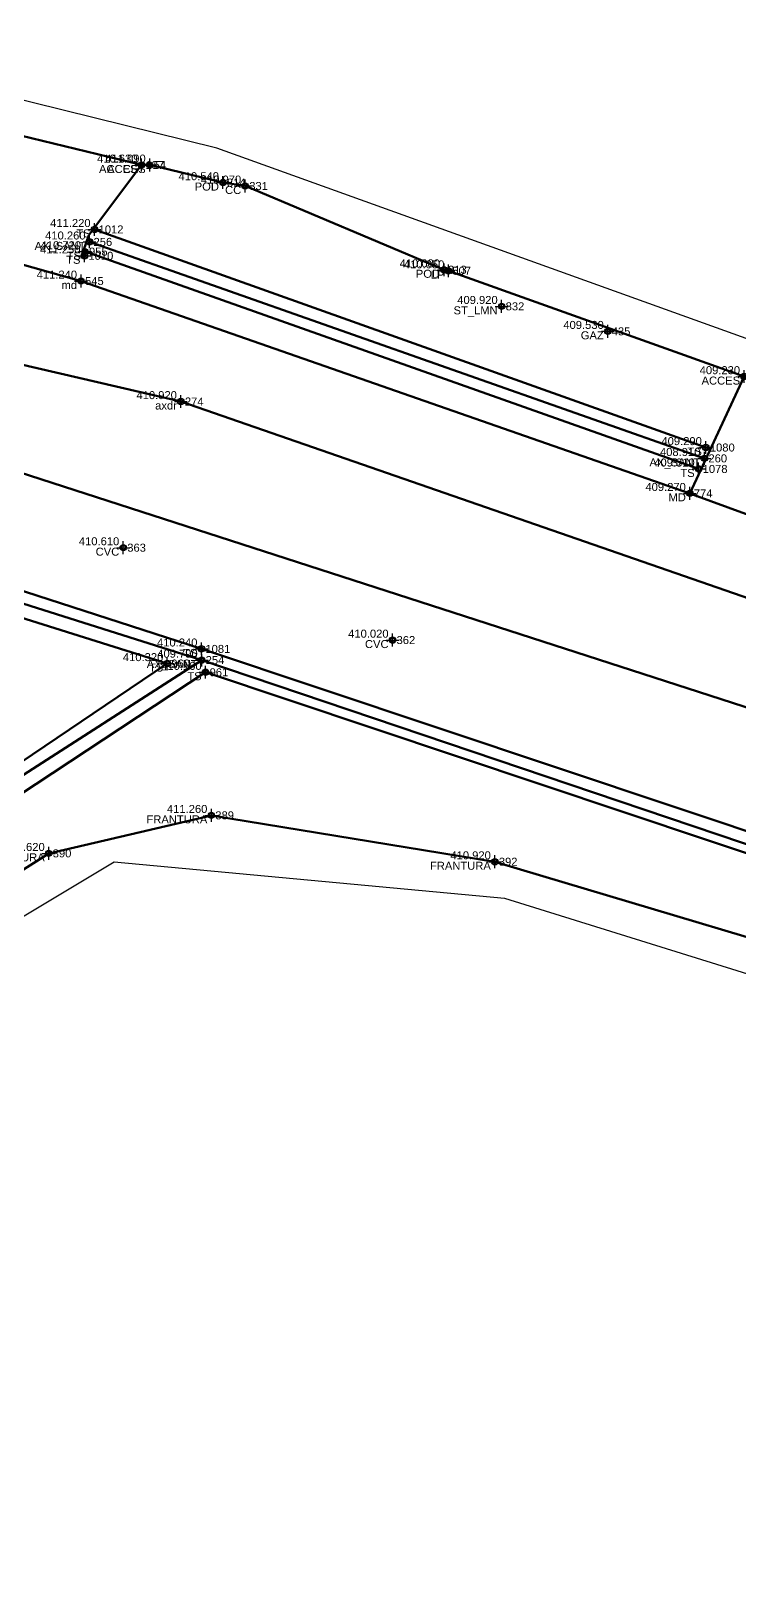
# Model space of a CAD drawing. Extents: x 396921 to 401273, y 555385 to 556691.
# Drawn here: x 397318.71 to 397340.84, y 556610.6 to 556658.73 of the extents above; entities that cross this region are included whole.
import ezdxf
from ezdxf.enums import TextEntityAlignment as Align

# ---------------------------------------------------------------- set-up
doc = ezdxf.new("R2010")
doc.units = 0
doc.header["$PDMODE"] = 34
doc.header["$PDSIZE"] = 0.2
for name, color, linetype in [('Boundary', 30, 'Continuous'), ('TOPO_CERC', 1, 'Continuous'), ('TOPO_CODE', 7, 'Continuous'), ('TOPO_ELEVATION', 7, 'Continuous'), ('TOPO_POINT_ID', 7, 'Continuous'), ('TOPO_POINTS', 7, 'Continuous'), ('TOPO_SYMBOL', 1, 'Continuous')]:
    doc.layers.add(name, color=color, linetype=linetype)
doc.layers.add('RO-LINES-LIN', color=7, linetype='Continuous', lineweight=25)
doc.styles.get("Standard").update_dxf_attribs({"font": 'arial.ttf'})

# ---------------------------------------------------------------- blocks, each defined once
blk = doc.blocks.new('PUNCTOPO')
at = {"layer": 'TOPO_CERC'}
blk.add_circle((0, 0), 0.25, dxfattribs=at)
at = {"layer": 'TOPO_SYMBOL'}
blk.add_point((0, 0), dxfattribs=at)

msp = doc.modelspace()

# ---------------------------------------------------------------- linework, layer by layer
at = {"layer": 'Boundary'}
for points in [[(397390.399, 556632.578), (397356.519, 556643.552), (397324.524, 556655.064), (397305.356, 556659.811), (397263.768, 556669.917), (397237.952, 556675.441), (397232.415, 556676.579), (397228.374, 556671.221), (397225.482, 556672.412), (397208.629, 556666.324), (397187.514, 556659.938), (397167.587, 556660.448), (397154.639, 556662.361), (397146.898, 556663.891), (397123.352, 556667.975), (397116.249, 556669.421), (397110.095, 556670.414), (397098.96, 556673.16), (397088.794, 556674.922), (397085.063, 556676.265)], [(397319.101, 556441.045), (397321.6, 556450.569), (397326.996, 556458.985), (397330.022, 556492.739), (397330.67, 556503.776), (397330.346, 556515.266), (397327.749, 556527.266), (397316.461, 556550.971), (397307.492, 556568.744), (397302.52, 556581.984), (397305.056, 556606.927), (397308.352, 556621.196), (397313.653, 556628.178), (397321.316, 556632.763), (397333.511, 556631.63), (397362.372, 556622.639), (397392.418, 556611.332)]]:
    msp.add_lwpolyline(points, dxfattribs=at)
at = {"layer": 'RO-LINES-LIN', "lineweight": 50}
for points in [[(397422.389, 556612.098, 403.37), (397362.233, 556633.672, 407.49), (397323.4, 556647.15, 410.92), (397301.82, 556652.167, 412.53), (397288.032, 556655.693, 413.73), (397275.785, 556658.077, 414.92), (397251.177, 556662.586, 417.88), (397244.36, 556663.188, 418.67), (397232.668, 556662.459, 419.94), (397207.011, 556657.761, 422.19), (397187.117, 556655.703, 423.93), (397149.289, 556657.998, 427.68), (397124.293, 556663.588, 429.58), (397086.569, 556671.417, 432.33), (397058.919, 556672.151, 434.85), (397051.505, 556671.579, 435.43), (397026.182, 556669.28, 437.08), (396989.486, 556677.616, 438.9), (396979.834, 556678.246, 439.48), (396949.033, 556683.784, 440.81)], [(397277.805, 556665.592, 414.9), (397278.655, 556660.475, 414.64), (397281.113, 556659.363, 414.43), (397292.405, 556657.196, 413.34), (397300.77, 556655.606, 412.61), (397306.595, 556654.028, 412.18), (397314.862, 556652.446, 411.64), (397320.281, 556650.915, 411.24), (397339.297, 556644.28, 409.27), (397343.008, 556642.925, 409.01), (397349.618, 556640.613, 408.55), (397357.826, 556637.902, 407.96), (397370.694, 556633.784, 406.91), (397382.169, 556629.548, 406.08)], [(397314.862, 556652.446, 411.64), (397315.973, 556656.048, 411.41), (397322.171, 556654.54, 410.63), (397320.529, 556652.351, 411.127), (397320.358, 556651.866, 411.22), (397320.387, 556651.703, 411.25)], [(397340.991, 556647.929, 409.23), (397331.754, 556651.235, 410.05), (397331.619, 556651.266, 410.08), (397325.41, 556653.884, 410.97), (397324.714, 556653.99, 410.54), (397322.425, 556654.54, 411.09), (397322.171, 556654.54, 410.63)], [(397339.752, 556645.373, 408.91), (397320.547, 556652.137, 410.26)], [(397320.704, 556652.527, 411.22), (397339.797, 556645.712, 409.29)], [(397320.405, 556651.833, 410.72), (397339.572, 556645.043, 409.31)], [(397339.297, 556644.28, 409.27), (397340.991, 556647.929, 409.23), (397344.985, 556646.609, 409.09), (397343.576, 556644.292, 409.038), (397343.008, 556642.925, 409.01)], [(397310.741, 556556.931, 419.51), (397305.841, 556566.862, 418.75), (397302.198, 556574.434, 418.27), (397298.19, 556582.875, 417.7), (397298.961, 556591.516, 416.95), (397301.001, 556606.369, 415.77), (397301.092, 556612.41, 415.27), (397302.062, 556641.697, 412.83), (397304.355, 556646.632, 412.37), (397312.061, 556646.968, 411.78), (397347.588, 556635.489, 408.51), (397360.991, 556631.547, 407.53), (397383.6, 556623.153, 405.84)], [(397324.041, 556639.42, 410.24), (397306.445, 556645.122, 411.88), (397304.624, 556645.615, 412.048)], [(397304.5, 556645.159, 411.583), (397306.311, 556644.683, 411.419), (397324.049, 556639.071, 409.79)], [(397322.976, 556638.963, 410.32), (397306.181, 556644.243, 411.865), (397304.384, 556644.71, 412.028)], [(397324.041, 556639.42, 410.24), (397324.041, 556639.42, 410.24), (397324.041, 556639.42, 410.24), (397360.987, 556627.068, 407.24)], [(397322.976, 556638.963, 410.32), (397317.602, 556635.34, 410.73), (397316.513, 556634.464, 411.88), (397305.561, 556625.126, 413.38), (397302.2, 556612.35, 415.33)], [(397317.267, 556634.137, 411.67), (397324.172, 556638.69, 410.16), (397360.782, 556626.432, 407.25)], [(397360.881, 556626.621, 406.79), (397324.049, 556639.071, 409.79), (397317.896, 556635.112, 410.96)], [(397360.132, 556624.729, 408.07), (397333.206, 556632.77, 410.92), (397324.351, 556634.219, 411.26), (397319.271, 556633.032, 411.62), (397313.143, 556629.166, 412.71)]]:
    msp.add_polyline3d(points, dxfattribs=at)

# ---------------------------------------------------------------- block references
at = {"layer": 'TOPO_POINTS'}
ref = msp.add_blockref('PUNCTOPO', (397322.171, 556654.54, 410.63), dxfattribs=dict(at, xscale=0.25, yscale=0.25, zscale=0.25))
ref.add_attrib('POINT', '137', dxfattribs={"layer": 'TOPO_POINT_ID', "height": 0.25}).set_placement((397322.296, 556654.54, 410.63), align=Align.MIDDLE_LEFT)
ref.add_attrib('ELEVATION', '410.630', dxfattribs={"layer": 'TOPO_ELEVATION', "height": 0.25}).set_placement((397322.046, 556654.54, 410.63), align=Align.BOTTOM_RIGHT)
ref.add_attrib('CODE', 'ACCES', dxfattribs={"layer": 'TOPO_CODE', "height": 0.25}).set_placement((397322.046, 556654.54, 410.63), align=Align.TOP_RIGHT)
ref = msp.add_blockref('PUNCTOPO', (397322.425, 556654.54, 411.09), dxfattribs=dict(at, xscale=0.25, yscale=0.25, zscale=0.25))
ref.add_attrib('POINT', '54', dxfattribs={"layer": 'TOPO_POINT_ID', "height": 0.25}).set_placement((397322.55, 556654.54, 411.09), align=Align.MIDDLE_LEFT)
ref.add_attrib('ELEVATION', '411.090', dxfattribs={"layer": 'TOPO_ELEVATION', "height": 0.25}).set_placement((397322.3, 556654.54, 411.09), align=Align.BOTTOM_RIGHT)
ref.add_attrib('CODE', 'ACCES', dxfattribs={"layer": 'TOPO_CODE', "height": 0.25}).set_placement((397322.3, 556654.54, 411.09), align=Align.TOP_RIGHT)
ref = msp.add_blockref('PUNCTOPO', (397324.714, 556653.99, 410.54), dxfattribs=dict(at, xscale=0.25, yscale=0.25, zscale=0.25))
ref.add_attrib('POINT', '814', dxfattribs={"layer": 'TOPO_POINT_ID', "height": 0.25}).set_placement((397324.839, 556653.99, 410.54), align=Align.MIDDLE_LEFT)
ref.add_attrib('ELEVATION', '410.540', dxfattribs={"layer": 'TOPO_ELEVATION', "height": 0.25}).set_placement((397324.589, 556653.99, 410.54), align=Align.BOTTOM_RIGHT)
ref.add_attrib('CODE', 'POD', dxfattribs={"layer": 'TOPO_CODE', "height": 0.25}).set_placement((397324.589, 556653.99, 410.54), align=Align.TOP_RIGHT)
ref = msp.add_blockref('PUNCTOPO', (397325.41, 556653.884, 410.97), dxfattribs=dict(at, xscale=0.25, yscale=0.25, zscale=0.25))
ref.add_attrib('POINT', '331', dxfattribs={"layer": 'TOPO_POINT_ID', "height": 0.25}).set_placement((397325.535, 556653.884, 410.97), align=Align.MIDDLE_LEFT)
ref.add_attrib('ELEVATION', '410.970', dxfattribs={"layer": 'TOPO_ELEVATION', "height": 0.25}).set_placement((397325.285, 556653.884, 410.97), align=Align.BOTTOM_RIGHT)
ref.add_attrib('CODE', 'CC', dxfattribs={"layer": 'TOPO_CODE', "height": 0.25}).set_placement((397325.285, 556653.884, 410.97), align=Align.TOP_RIGHT)
ref = msp.add_blockref('PUNCTOPO', (397320.704, 556652.527, 411.22), dxfattribs=dict(at, xscale=0.25, yscale=0.25, zscale=0.25))
ref.add_attrib('POINT', '1012', dxfattribs={"layer": 'TOPO_POINT_ID', "height": 0.25}).set_placement((397320.829, 556652.527, 411.22), align=Align.MIDDLE_LEFT)
ref.add_attrib('ELEVATION', '411.220', dxfattribs={"layer": 'TOPO_ELEVATION', "height": 0.25}).set_placement((397320.579, 556652.527, 411.22), align=Align.BOTTOM_RIGHT)
ref.add_attrib('CODE', 'TS', dxfattribs={"layer": 'TOPO_CODE', "height": 0.25}).set_placement((397320.579, 556652.527, 411.22), align=Align.TOP_RIGHT)
ref = msp.add_blockref('PUNCTOPO', (397320.547, 556652.137, 410.26), dxfattribs=dict(at, xscale=0.25, yscale=0.25, zscale=0.25))
ref.add_attrib('POINT', '256', dxfattribs={"layer": 'TOPO_POINT_ID', "height": 0.25}).set_placement((397320.672, 556652.137, 410.26), align=Align.MIDDLE_LEFT)
ref.add_attrib('ELEVATION', '410.260', dxfattribs={"layer": 'TOPO_ELEVATION', "height": 0.25}).set_placement((397320.422, 556652.137, 410.26), align=Align.BOTTOM_RIGHT)
ref.add_attrib('CODE', 'AX_SANT', dxfattribs={"layer": 'TOPO_CODE', "height": 0.25}).set_placement((397320.422, 556652.137, 410.26), align=Align.TOP_RIGHT)
ref = msp.add_blockref('PUNCTOPO', (397320.405, 556651.833, 410.72), dxfattribs=dict(at, xscale=0.25, yscale=0.25, zscale=0.25))
ref.add_attrib('POINT', '955', dxfattribs={"layer": 'TOPO_POINT_ID', "height": 0.25}).set_placement((397320.53, 556651.833, 410.72), align=Align.MIDDLE_LEFT)
ref.add_attrib('ELEVATION', '410.720', dxfattribs={"layer": 'TOPO_ELEVATION', "height": 0.25}).set_placement((397320.28, 556651.833, 410.72), align=Align.BOTTOM_RIGHT)
ref.add_attrib('CODE', 'TS', dxfattribs={"layer": 'TOPO_CODE', "height": 0.25}).set_placement((397320.28, 556651.833, 410.72), align=Align.TOP_RIGHT)
ref = msp.add_blockref('PUNCTOPO', (397320.387, 556651.703, 411.25), dxfattribs=dict(at, xscale=0.25, yscale=0.25, zscale=0.25))
ref.add_attrib('POINT', '1010', dxfattribs={"layer": 'TOPO_POINT_ID', "height": 0.25}).set_placement((397320.512, 556651.703, 411.25), align=Align.MIDDLE_LEFT)
ref.add_attrib('ELEVATION', '411.250', dxfattribs={"layer": 'TOPO_ELEVATION', "height": 0.25}).set_placement((397320.262, 556651.703, 411.25), align=Align.BOTTOM_RIGHT)
ref.add_attrib('CODE', 'TS', dxfattribs={"layer": 'TOPO_CODE', "height": 0.25}).set_placement((397320.262, 556651.703, 411.25), align=Align.TOP_RIGHT)
ref = msp.add_blockref('PUNCTOPO', (397320.281, 556650.915, 411.24), dxfattribs=dict(at, xscale=0.25, yscale=0.25, zscale=0.25))
ref.add_attrib('POINT', '545', dxfattribs={"layer": 'TOPO_POINT_ID', "height": 0.25}).set_placement((397320.406, 556650.915, 411.24), align=Align.MIDDLE_LEFT)
ref.add_attrib('ELEVATION', '411.240', dxfattribs={"layer": 'TOPO_ELEVATION', "height": 0.25}).set_placement((397320.156, 556650.915, 411.24), align=Align.BOTTOM_RIGHT)
ref.add_attrib('CODE', 'md', dxfattribs={"layer": 'TOPO_CODE', "height": 0.25}).set_placement((397320.156, 556650.915, 411.24), align=Align.TOP_RIGHT)
ref = msp.add_blockref('PUNCTOPO', (397331.619, 556651.266, 410.08), dxfattribs=dict(at, xscale=0.25, yscale=0.25, zscale=0.25))
ref.add_attrib('POINT', '813', dxfattribs={"layer": 'TOPO_POINT_ID', "height": 0.25}).set_placement((397331.744, 556651.266, 410.08), align=Align.MIDDLE_LEFT)
ref.add_attrib('ELEVATION', '410.080', dxfattribs={"layer": 'TOPO_ELEVATION', "height": 0.25}).set_placement((397331.494, 556651.266, 410.08), align=Align.BOTTOM_RIGHT)
ref.add_attrib('CODE', 'POD', dxfattribs={"layer": 'TOPO_CODE', "height": 0.25}).set_placement((397331.494, 556651.266, 410.08), align=Align.TOP_RIGHT)
ref = msp.add_blockref('PUNCTOPO', (397331.754, 556651.235, 410.05), dxfattribs=dict(at, xscale=0.25, yscale=0.25, zscale=0.25))
ref.add_attrib('POINT', '507', dxfattribs={"layer": 'TOPO_POINT_ID', "height": 0.25}).set_placement((397331.879, 556651.235, 410.05), align=Align.MIDDLE_LEFT)
ref.add_attrib('ELEVATION', '410.050', dxfattribs={"layer": 'TOPO_ELEVATION', "height": 0.25}).set_placement((397331.629, 556651.235, 410.05), align=Align.BOTTOM_RIGHT)
ref.add_attrib('CODE', 'LP', dxfattribs={"layer": 'TOPO_CODE', "height": 0.25}).set_placement((397331.629, 556651.235, 410.05), align=Align.TOP_RIGHT)
ref = msp.add_blockref('PUNCTOPO', (397333.419, 556650.123, 409.92), dxfattribs=dict(at, xscale=0.25, yscale=0.25, zscale=0.25))
ref.add_attrib('POINT', '832', dxfattribs={"layer": 'TOPO_POINT_ID', "height": 0.25}).set_placement((397333.544, 556650.123, 409.92), align=Align.MIDDLE_LEFT)
ref.add_attrib('ELEVATION', '409.920', dxfattribs={"layer": 'TOPO_ELEVATION', "height": 0.25}).set_placement((397333.294, 556650.123, 409.92), align=Align.BOTTOM_RIGHT)
ref.add_attrib('CODE', 'ST_LMN', dxfattribs={"layer": 'TOPO_CODE', "height": 0.25}).set_placement((397333.294, 556650.123, 409.92), align=Align.TOP_RIGHT)
ref = msp.add_blockref('PUNCTOPO', (397336.733, 556649.343, 409.53), dxfattribs=dict(at, xscale=0.25, yscale=0.25, zscale=0.25))
ref.add_attrib('POINT', '435', dxfattribs={"layer": 'TOPO_POINT_ID', "height": 0.25}).set_placement((397336.858, 556649.343, 409.53), align=Align.MIDDLE_LEFT)
ref.add_attrib('ELEVATION', '409.530', dxfattribs={"layer": 'TOPO_ELEVATION', "height": 0.25}).set_placement((397336.608, 556649.343, 409.53), align=Align.BOTTOM_RIGHT)
ref.add_attrib('CODE', 'GAZ', dxfattribs={"layer": 'TOPO_CODE', "height": 0.25}).set_placement((397336.608, 556649.343, 409.53), align=Align.TOP_RIGHT)
ref = msp.add_blockref('PUNCTOPO', (397340.991, 556647.929, 409.23), dxfattribs=dict(at, xscale=0.25, yscale=0.25, zscale=0.25))
ref.add_attrib('POINT', '136', dxfattribs={"layer": 'TOPO_POINT_ID', "height": 0.25}).set_placement((397341.116, 556647.929, 409.23), align=Align.MIDDLE_LEFT)
ref.add_attrib('ELEVATION', '409.230', dxfattribs={"layer": 'TOPO_ELEVATION', "height": 0.25}).set_placement((397340.866, 556647.929, 409.23), align=Align.BOTTOM_RIGHT)
ref.add_attrib('CODE', 'ACCES', dxfattribs={"layer": 'TOPO_CODE', "height": 0.25}).set_placement((397340.866, 556647.929, 409.23), align=Align.TOP_RIGHT)
ref = msp.add_blockref('PUNCTOPO', (397323.4, 556647.15, 410.92), dxfattribs=dict(at, xscale=0.25, yscale=0.25, zscale=0.25))
ref.add_attrib('POINT', '274', dxfattribs={"layer": 'TOPO_POINT_ID', "height": 0.25}).set_placement((397323.525, 556647.15, 410.92), align=Align.MIDDLE_LEFT)
ref.add_attrib('ELEVATION', '410.920', dxfattribs={"layer": 'TOPO_ELEVATION', "height": 0.25}).set_placement((397323.275, 556647.15, 410.92), align=Align.BOTTOM_RIGHT)
ref.add_attrib('CODE', 'axdr', dxfattribs={"layer": 'TOPO_CODE', "height": 0.25}).set_placement((397323.275, 556647.15, 410.92), align=Align.TOP_RIGHT)
ref = msp.add_blockref('PUNCTOPO', (397339.797, 556645.712, 409.29), dxfattribs=dict(at, xscale=0.25, yscale=0.25, zscale=0.25))
ref.add_attrib('POINT', '1080', dxfattribs={"layer": 'TOPO_POINT_ID', "height": 0.25}).set_placement((397339.922, 556645.712, 409.29), align=Align.MIDDLE_LEFT)
ref.add_attrib('ELEVATION', '409.290', dxfattribs={"layer": 'TOPO_ELEVATION', "height": 0.25}).set_placement((397339.672, 556645.712, 409.29), align=Align.BOTTOM_RIGHT)
ref.add_attrib('CODE', 'TS', dxfattribs={"layer": 'TOPO_CODE', "height": 0.25}).set_placement((397339.672, 556645.712, 409.29), align=Align.TOP_RIGHT)
ref = msp.add_blockref('PUNCTOPO', (397339.752, 556645.373, 408.91), dxfattribs=dict(at, xscale=0.25, yscale=0.25, zscale=0.25))
ref.add_attrib('POINT', '260', dxfattribs={"layer": 'TOPO_POINT_ID', "height": 0.25}).set_placement((397339.877, 556645.373, 408.91), align=Align.MIDDLE_LEFT)
ref.add_attrib('ELEVATION', '408.910', dxfattribs={"layer": 'TOPO_ELEVATION', "height": 0.25}).set_placement((397339.627, 556645.373, 408.91), align=Align.BOTTOM_RIGHT)
ref.add_attrib('CODE', 'AX_SANT', dxfattribs={"layer": 'TOPO_CODE', "height": 0.25}).set_placement((397339.627, 556645.373, 408.91), align=Align.TOP_RIGHT)
ref = msp.add_blockref('PUNCTOPO', (397339.572, 556645.043, 409.31), dxfattribs=dict(at, xscale=0.25, yscale=0.25, zscale=0.25))
ref.add_attrib('POINT', '1078', dxfattribs={"layer": 'TOPO_POINT_ID', "height": 0.25}).set_placement((397339.697, 556645.043, 409.31), align=Align.MIDDLE_LEFT)
ref.add_attrib('ELEVATION', '409.310', dxfattribs={"layer": 'TOPO_ELEVATION', "height": 0.25}).set_placement((397339.447, 556645.043, 409.31), align=Align.BOTTOM_RIGHT)
ref.add_attrib('CODE', 'TS', dxfattribs={"layer": 'TOPO_CODE', "height": 0.25}).set_placement((397339.447, 556645.043, 409.31), align=Align.TOP_RIGHT)
ref = msp.add_blockref('PUNCTOPO', (397339.297, 556644.28, 409.27), dxfattribs=dict(at, xscale=0.25, yscale=0.25, zscale=0.25))
ref.add_attrib('POINT', '774', dxfattribs={"layer": 'TOPO_POINT_ID', "height": 0.25}).set_placement((397339.422, 556644.28, 409.27), align=Align.MIDDLE_LEFT)
ref.add_attrib('ELEVATION', '409.270', dxfattribs={"layer": 'TOPO_ELEVATION', "height": 0.25}).set_placement((397339.172, 556644.28, 409.27), align=Align.BOTTOM_RIGHT)
ref.add_attrib('CODE', 'MD', dxfattribs={"layer": 'TOPO_CODE', "height": 0.25}).set_placement((397339.172, 556644.28, 409.27), align=Align.TOP_RIGHT)
ref = msp.add_blockref('PUNCTOPO', (397321.6, 556642.583, 410.61), dxfattribs=dict(at, xscale=0.25, yscale=0.25, zscale=0.25))
ref.add_attrib('POINT', '363', dxfattribs={"layer": 'TOPO_POINT_ID', "height": 0.25}).set_placement((397321.725, 556642.583, 410.61), align=Align.MIDDLE_LEFT)
ref.add_attrib('ELEVATION', '410.610', dxfattribs={"layer": 'TOPO_ELEVATION', "height": 0.25}).set_placement((397321.475, 556642.583, 410.61), align=Align.BOTTOM_RIGHT)
ref.add_attrib('CODE', 'CVC', dxfattribs={"layer": 'TOPO_CODE', "height": 0.25}).set_placement((397321.475, 556642.583, 410.61), align=Align.TOP_RIGHT)
ref = msp.add_blockref('PUNCTOPO', (397324.041, 556639.42, 410.24), dxfattribs=dict(at, xscale=0.25, yscale=0.25, zscale=0.25))
ref.add_attrib('POINT', '1081', dxfattribs={"layer": 'TOPO_POINT_ID', "height": 0.25}).set_placement((397324.166, 556639.42, 410.24), align=Align.MIDDLE_LEFT)
ref.add_attrib('ELEVATION', '410.240', dxfattribs={"layer": 'TOPO_ELEVATION', "height": 0.25}).set_placement((397323.916, 556639.42, 410.24), align=Align.BOTTOM_RIGHT)
ref.add_attrib('CODE', 'TS', dxfattribs={"layer": 'TOPO_CODE', "height": 0.25}).set_placement((397323.916, 556639.42, 410.24), align=Align.TOP_RIGHT)
ref = msp.add_blockref('PUNCTOPO', (397330.012, 556639.696, 410.02), dxfattribs=dict(at, xscale=0.25, yscale=0.25, zscale=0.25))
ref.add_attrib('POINT', '362', dxfattribs={"layer": 'TOPO_POINT_ID', "height": 0.25}).set_placement((397330.137, 556639.696, 410.02), align=Align.MIDDLE_LEFT)
ref.add_attrib('ELEVATION', '410.020', dxfattribs={"layer": 'TOPO_ELEVATION', "height": 0.25}).set_placement((397329.887, 556639.696, 410.02), align=Align.BOTTOM_RIGHT)
ref.add_attrib('CODE', 'CVC', dxfattribs={"layer": 'TOPO_CODE', "height": 0.25}).set_placement((397329.887, 556639.696, 410.02), align=Align.TOP_RIGHT)
ref = msp.add_blockref('PUNCTOPO', (397322.976, 556638.963, 410.32), dxfattribs=dict(at, xscale=0.25, yscale=0.25, zscale=0.25))
ref.add_attrib('POINT', '960', dxfattribs={"layer": 'TOPO_POINT_ID', "height": 0.25}).set_placement((397323.101, 556638.963, 410.32), align=Align.MIDDLE_LEFT)
ref.add_attrib('ELEVATION', '410.320', dxfattribs={"layer": 'TOPO_ELEVATION', "height": 0.25}).set_placement((397322.851, 556638.963, 410.32), align=Align.BOTTOM_RIGHT)
ref.add_attrib('CODE', 'TS', dxfattribs={"layer": 'TOPO_CODE', "height": 0.25}).set_placement((397322.851, 556638.963, 410.32), align=Align.TOP_RIGHT)
ref = msp.add_blockref('PUNCTOPO', (397324.049, 556639.071, 409.79), dxfattribs=dict(at, xscale=0.25, yscale=0.25, zscale=0.25))
ref.add_attrib('POINT', '254', dxfattribs={"layer": 'TOPO_POINT_ID', "height": 0.25}).set_placement((397324.174, 556639.071, 409.79), align=Align.MIDDLE_LEFT)
ref.add_attrib('ELEVATION', '409.790', dxfattribs={"layer": 'TOPO_ELEVATION', "height": 0.25}).set_placement((397323.924, 556639.071, 409.79), align=Align.BOTTOM_RIGHT)
ref.add_attrib('CODE', 'AX_SANT', dxfattribs={"layer": 'TOPO_CODE', "height": 0.25}).set_placement((397323.924, 556639.071, 409.79), align=Align.TOP_RIGHT)
ref = msp.add_blockref('PUNCTOPO', (397324.172, 556638.69, 410.16), dxfattribs=dict(at, xscale=0.25, yscale=0.25, zscale=0.25))
ref.add_attrib('POINT', '961', dxfattribs={"layer": 'TOPO_POINT_ID', "height": 0.25}).set_placement((397324.297, 556638.69, 410.16), align=Align.MIDDLE_LEFT)
ref.add_attrib('ELEVATION', '410.160', dxfattribs={"layer": 'TOPO_ELEVATION', "height": 0.25}).set_placement((397324.047, 556638.69, 410.16), align=Align.BOTTOM_RIGHT)
ref.add_attrib('CODE', 'TS', dxfattribs={"layer": 'TOPO_CODE', "height": 0.25}).set_placement((397324.047, 556638.69, 410.16), align=Align.TOP_RIGHT)
ref = msp.add_blockref('PUNCTOPO', (397324.351, 556634.219, 411.26), dxfattribs=dict(at, xscale=0.25, yscale=0.25, zscale=0.25))
ref.add_attrib('POINT', '389', dxfattribs={"layer": 'TOPO_POINT_ID', "height": 0.25}).set_placement((397324.476, 556634.219, 411.26), align=Align.MIDDLE_LEFT)
ref.add_attrib('ELEVATION', '411.260', dxfattribs={"layer": 'TOPO_ELEVATION', "height": 0.25}).set_placement((397324.226, 556634.219, 411.26), align=Align.BOTTOM_RIGHT)
ref.add_attrib('CODE', 'FRANTURA', dxfattribs={"layer": 'TOPO_CODE', "height": 0.25}).set_placement((397324.226, 556634.219, 411.26), align=Align.TOP_RIGHT)
ref = msp.add_blockref('PUNCTOPO', (397319.271, 556633.032, 411.62), dxfattribs=dict(at, xscale=0.25, yscale=0.25, zscale=0.25))
ref.add_attrib('POINT', '390', dxfattribs={"layer": 'TOPO_POINT_ID', "height": 0.25}).set_placement((397319.396, 556633.032, 411.62), align=Align.MIDDLE_LEFT)
ref.add_attrib('ELEVATION', '411.620', dxfattribs={"layer": 'TOPO_ELEVATION', "height": 0.25}).set_placement((397319.146, 556633.032, 411.62), align=Align.BOTTOM_RIGHT)
ref.add_attrib('CODE', 'FRANTURA', dxfattribs={"layer": 'TOPO_CODE', "height": 0.25}).set_placement((397319.146, 556633.032, 411.62), align=Align.TOP_RIGHT)
ref = msp.add_blockref('PUNCTOPO', (397333.206, 556632.77, 410.92), dxfattribs=dict(at, xscale=0.25, yscale=0.25, zscale=0.25))
ref.add_attrib('POINT', '392', dxfattribs={"layer": 'TOPO_POINT_ID', "height": 0.25}).set_placement((397333.331, 556632.77, 410.92), align=Align.MIDDLE_LEFT)
ref.add_attrib('ELEVATION', '410.920', dxfattribs={"layer": 'TOPO_ELEVATION', "height": 0.25}).set_placement((397333.081, 556632.77, 410.92), align=Align.BOTTOM_RIGHT)
ref.add_attrib('CODE', 'FRANTURA', dxfattribs={"layer": 'TOPO_CODE', "height": 0.25}).set_placement((397333.081, 556632.77, 410.92), align=Align.TOP_RIGHT)

doc.saveas('drawing.dxf')
